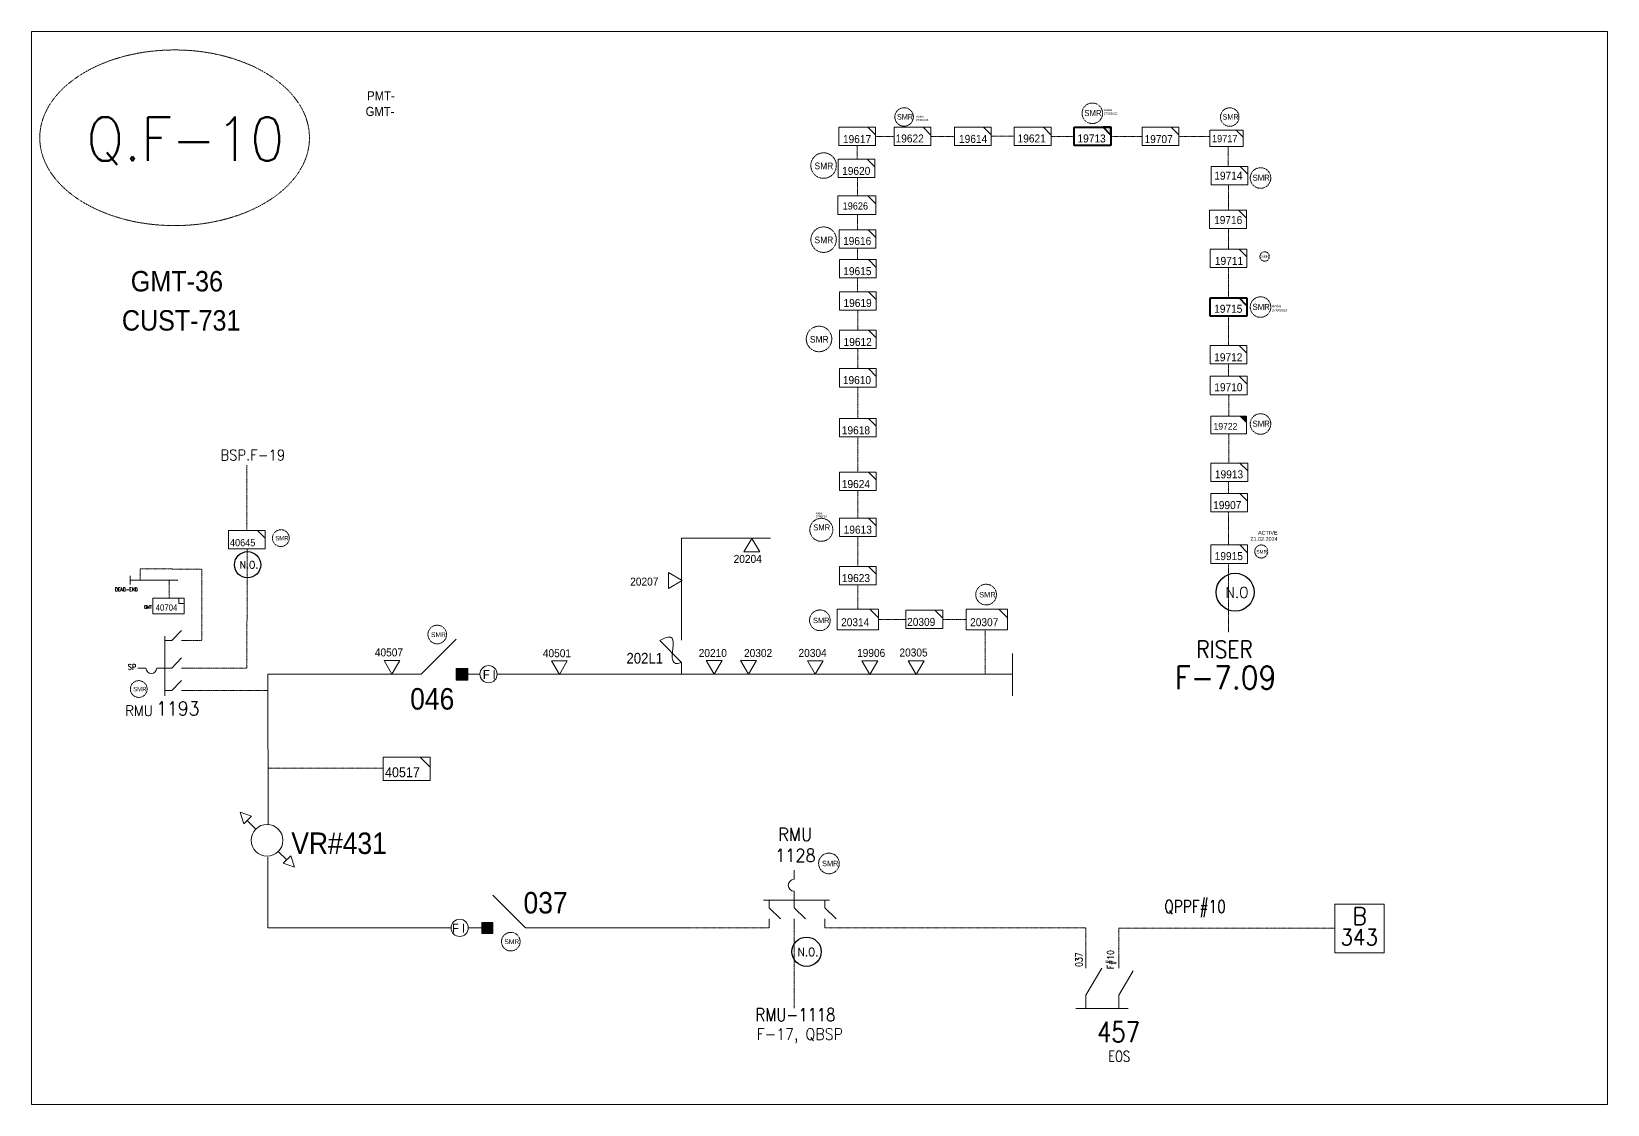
# Model space of a CAD drawing. Header units: metres. Extents: x 65984 to 144644, y -19036 to 23726.
# Drawn here: x 93882 to 95402, y 3372 to 4407 of the extents above; entities that cross this region are included whole.
import ezdxf
from ezdxf.enums import TextEntityAlignment as Align

# ---------------------------------------------------------------- set-up
doc = ezdxf.new("R2010")
doc.units = ezdxf.units.M
doc.header["$MEASUREMENT"] = 0
doc.linetypes.add('DGN Style 3', pattern=[0.013877, 0, -0.013877])
doc.layers.get('0').update_dxf_attribs({"color": 95, "lineweight": 40})
for name, color, linetype, lineweight in [('ABS', 7, 'Continuous', 40), ('ABS NUMBER', 112, 'Continuous', 30), ('d_eos', 111, 'Continuous', 40), ('d_eos no', 121, 'Continuous', 40), ('d_fco', 5, 'Continuous', 40), ('d_fco text', 95, 'Continuous', 40), ('d_oh branch', 94, 'Continuous', 40), ('d_tf', 1, 'Continuous', 40), ('d_tf no', 6, 'Continuous', 40), ('d_ug cable', 95, 'Continuous', 40), ('d_unit sub', 7, 'Continuous', 40), ('EARTH FAULT INDICATOR', 95, 'Continuous', 40), ('fedr no', 95, 'Continuous', 40), ('GRID STATION  04', 7, 'Continuous', 40), ('Level 37', 7, 'Continuous', 0), ('O H MAIN FEEDER', 4, 'Continuous', 100), ('REGULATOR', 5, 'Continuous', 40), ('SW N O', 114, 'Continuous', 30)]:
    doc.layers.add(name, color=color, linetype=linetype, lineweight=lineweight)
doc.styles.add('NASKHF', font='naskhf.shx', dxfattribs={"height": 8})
doc.styles.get("Standard").update_dxf_attribs({"font": 'txt.shx'})
doc.styles.add('Style-Andalus', font='andlso.ttf')
doc.styles.add('Style-Arial', font='arial.ttf')
doc.styles.add('Style-msdefault', font='msdefault.shx')
doc.styles.add('Style-simplex', font='simplex.shx')
doc.styles.add('Style-STANDARD', font='STANDARD.shx')

# ---------------------------------------------------------------- blocks, each defined once
blk = doc.blocks.new('*U1052')
at = {"layer": 'd_unit sub', "color": 95, "linetype": 'Continuous', "lineweight": 13}
for p, q in [((-9.2, 4.61), (9.19, 4.61)), ((-9.2, -4.58), (-9.2, 4.61)), ((9.19, 0.73), (5.31, 4.61)), ((5.97, 4.61), (9.19, 4.61)), ((9.19, 4.61), (9.19, 1.4)), ((9.19, 4.61), (9.19, -4.58)), ((9.19, -4.58), (-9.2, -4.58))]:
    blk.add_line(p, q, dxfattribs=at)
blk = doc.blocks.new('*U1014')
at = {"layer": 'd_unit sub', "color": 2, "linetype": 'Continuous', "lineweight": 13}
for p, q in [((-9.2, 4.61), (9.19, 4.61)), ((-9.2, -4.58), (-9.2, 4.61)), ((9.19, 0.73), (5.31, 4.61)), ((5.97, 4.61), (9.19, 4.61)), ((9.19, 4.61), (9.19, 1.4)), ((9.19, 4.61), (9.19, -4.58)), ((9.19, -4.58), (-9.2, -4.58))]:
    blk.add_line(p, q, dxfattribs=at)
blk = doc.blocks.new('*U701')
at = {"layer": 'd_unit sub', "color": 2, "linetype": 'Continuous', "lineweight": 40}
for p, q in [((-9.2, 4.61), (9.19, 4.61)), ((-9.2, -4.58), (-9.2, 4.61)), ((9.19, 0.73), (5.31, 4.61)), ((5.97, 4.61), (9.19, 4.61)), ((9.19, 4.61), (9.19, 1.4)), ((9.19, 4.61), (9.19, -4.58)), ((9.19, -4.58), (-9.2, -4.58))]:
    blk.add_line(p, q, dxfattribs=at)
blk = doc.blocks.new('*U1012')
at = {"layer": 'd_fco', "color": 7, "linetype": 'Continuous', "lineweight": 13}
blk.add_line((-4.6, 4.21), (-10.13, 4.21), dxfattribs=at)
at = {"layer": 'd_fco', "color": 7, "linetype": 'Continuous', "lineweight": 13, "flags": 128}
blk.add_lwpolyline([(13.02, 4.21), (7.07, 4.21), (-4.4, -7.26)], dxfattribs=at)
at = {"layer": 'd_fco', "color": 7, "linetype": 'Continuous', "lineweight": 13}
blk.add_open_spline([(-4.4, -7.26), (-13, 7.69), (11.58, -7.67), (7.07, 4.21)], degree=3, dxfattribs=at)
blk = doc.blocks.new('ABS2_1_1')
at = {"color": 0, "linetype": 'ByBlock', "lineweight": -2, "ltscale": 500}
for q in [(-29900, 43500), (0, 0)]:
    blk.add_line((0, 13600), q, dxfattribs=at)
at = {"color": 0, "linetype": 'ByBlock', "lineweight": -2, "ltscale": 500, "flags": 128}
for points in [[(5000, 43600), (-5000, 43600), (-5000, 53600), (5000, 53600)], [(3791, 49653), (3791, 49653), (3791, 49653)]]:
    blk.add_lwpolyline(points, close=True, dxfattribs=at)
at = {"color": 0, "linetype": 'ByBlock', "lineweight": -2, "ltscale": 500}
for points in [[(5000, 43600), (-5000, 43600), (5000, 53600), (-5000, 53600)], [(3791, 49653), (3791, 49653), (3791, 49653)]]:
    blk.add_solid(points, dxfattribs=at)
blk = doc.blocks.new('*U1006')
at = {"layer": 'EARTH FAULT INDICATOR', "color": 2, "linetype": 'Continuous', "lineweight": 13}
blk.add_circle((0.02, 0.13), 4, dxfattribs=at)
at = {"layer": 'EARTH FAULT INDICATOR', "color": 2, "lineweight": 13, "style": 'Style-Andalus', "width": 0.9}
blk.add_text('F I', height=4.234, dxfattribs=at).set_placement((-2.61, 2.11), align=Align.TOP_LEFT)
blk = doc.blocks.new('ABS2')
at = {"color": 0, "linetype": 'ByBlock', "lineweight": -2}
for q in [(-59.8, 87), (0, 0)]:
    blk.add_line((0, 27.2), q, dxfattribs=at)
at = {"color": 0, "linetype": 'ByBlock', "lineweight": -2, "flags": 128}
for points in [[(10, 87.2), (-10, 87.2), (-10, 107.2), (10, 107.2)], [(7.6, 99.3), (7.6, 99.3), (7.6, 99.3), (7.6, 99.3)]]:
    blk.add_lwpolyline(points, close=True, dxfattribs=at)
at = {"color": 0, "linetype": 'ByBlock', "lineweight": -2}
for points in [[(10, 87.2), (-10, 87.2), (10, 107.2), (-10, 107.2)], [(7.6, 99.3), (7.6, 99.3), (7.6, 99.3)]]:
    blk.add_solid(points, dxfattribs=at)
blk = doc.blocks.new('*U1053')
at = {"layer": 'EARTH FAULT INDICATOR', "color": 2, "linetype": 'Continuous', "lineweight": 13, "extrusion": (0, 0, -1)}
blk.add_circle((-0.02, 0.13), 4, dxfattribs=at)
at = {"layer": 'EARTH FAULT INDICATOR', "color": 2, "lineweight": 13, "extrusion": (0, 0, -1), "style": 'Style-Andalus', "width": 0.9}
blk.add_text('F I', height=4.234, dxfattribs=at).set_placement((2.45, 2.13), align=Align.TOP_RIGHT)
blk = doc.blocks.new('*U2530')
at = {"layer": 'd_unit sub', "color": 2, "linetype": 'Continuous', "lineweight": 13}
for p, q in [((-9.2, 4.59), (9.19, 4.59)), ((-9.2, -4.6), (-9.2, 4.59)), ((9.19, 0.71), (5.31, 4.59)), ((5.97, 4.59), (9.19, 4.59)), ((9.19, 4.59), (9.19, 1.38)), ((9.19, 4.59), (9.19, -4.6)), ((9.19, -4.6), (-9.2, -4.6))]:
    blk.add_line(p, q, dxfattribs=at)
at = {"layer": 'd_unit sub', "color": 2, "linetype": 'Continuous', "lineweight": 13, "flags": 128}
blk.add_lwpolyline([(9.19, 0.71), (9.19, 4.59), (5.31, 4.59)], close=True, dxfattribs=at)
blk = doc.blocks.new('*U2531')
at = {"layer": 'd_unit sub', "color": 95, "linetype": 'Continuous', "lineweight": 13}
for p, q in [((-9.2, 4.59), (9.19, 4.59)), ((-9.2, -4.6), (-9.2, 4.59)), ((9.19, 0.71), (5.31, 4.59)), ((5.97, 4.59), (9.19, 4.59)), ((9.19, 4.59), (9.19, 1.38)), ((9.19, 4.59), (9.19, -4.6)), ((9.19, -4.6), (-9.2, -4.6))]:
    blk.add_line(p, q, dxfattribs=at)
at = {"layer": 'd_unit sub', "color": 95, "linetype": 'Continuous', "lineweight": 13, "flags": 128}
blk.add_lwpolyline([(9.19, 0.71), (9.19, 4.59), (5.31, 4.59)], close=True, dxfattribs=at)
blk = doc.blocks.new('*U2445')
at = {"layer": 'd_unit sub', "color": 2, "linetype": 'Continuous', "lineweight": 13}
for p, q in [((-9.2, 4.59), (9.19, 4.59)), ((-9.2, -4.6), (-9.2, 4.59)), ((9.19, 0.71), (5.31, 4.59)), ((5.97, 4.59), (9.19, 4.59)), ((9.19, 4.59), (9.19, 1.38)), ((9.19, 4.59), (9.19, -4.6)), ((9.19, -4.6), (-9.2, -4.6))]:
    blk.add_line(p, q, dxfattribs=at)
at = {"layer": 'd_unit sub', "color": 2, "linetype": 'Continuous', "lineweight": 13, "flags": 128}
blk.add_lwpolyline([(9.19, 0.71), (9.19, 4.59), (5.31, 4.59)], close=True, dxfattribs=at)
blk = doc.blocks.new('*U2532')
at = {"layer": 'd_unit sub', "color": 2, "linetype": 'Continuous', "lineweight": 40}
for p, q in [((-9.2, 4.59), (9.19, 4.59)), ((-9.2, -4.6), (-9.2, 4.59)), ((9.19, 0.71), (5.31, 4.59)), ((5.97, 4.59), (9.19, 4.59)), ((9.19, 4.59), (9.19, 1.38)), ((9.19, 4.59), (9.19, -4.6)), ((9.19, -4.6), (-9.2, -4.6))]:
    blk.add_line(p, q, dxfattribs=at)
at = {"layer": 'd_unit sub', "color": 2, "linetype": 'Continuous', "lineweight": 40, "flags": 128}
blk.add_lwpolyline([(9.19, 0.71), (9.19, 4.59), (5.31, 4.59)], close=True, dxfattribs=at)
blk = doc.blocks.new('TRA1_804')
at = {"layer": 'd_tf', "color": 95, "linetype": 'Continuous', "lineweight": 13, "ltscale": 0.000771684, "flags": 128}
blk.add_lwpolyline([(10.1, -17), (0.1, 0), (-9.9, -17)], close=True, dxfattribs=at)
blk = doc.blocks.new('TRA1_803')
at = {"layer": 'd_tf', "color": 95, "linetype": 'Continuous', "lineweight": 13, "ltscale": 0.000771684, "xscale": 1.000046566207833, "yscale": 1.000046566207833, "zscale": 1.000046566207833, "rotation": 180}
blk.add_blockref('TRA1_804', (0, 0), dxfattribs=at)
blk = doc.blocks.new('*U2536')
at = {"layer": 'REGULATOR', "color": 7, "linetype": 'Continuous', "lineweight": 13}
for p, q in [((-9.52, 9.06), (-5.51, 5.05)), ((5.19, -5.64), (9.2, -9.65))]:
    blk.add_line(p, q, dxfattribs=at)
at = {"layer": 'REGULATOR', "color": 7, "linetype": 'Continuous', "lineweight": 13, "flags": 128}
for points in [[(-7.57, 11.15), (-12.97, 13), (-11.21, 7.57)], [(7.54, -11.22), (12.95, -13.02), (11.15, -7.61)]]:
    blk.add_lwpolyline(points, close=True, dxfattribs=at)
at = {"layer": 'REGULATOR', "color": 7, "linetype": 'Continuous', "lineweight": 13}
blk.add_circle((-0.16, -0.3), 7.56, dxfattribs=at)
blk = doc.blocks.new('*U1426')
at = {"layer": 'SW N O', "color": 3}
blk.add_circle((0, 0), 16.8, dxfattribs=at)
at = {"layer": 'SW N O', "color": 3, "style": 'Style-STANDARD'}
blk.add_text('N.O', height=9.6, dxfattribs=at).set_placement((1.7, -0.2), align=Align.MIDDLE_CENTER)
blk = doc.blocks.new('*U3990')
at = {"layer": 'd_eos', "color": 2, "linetype": 'Continuous', "lineweight": 13, "ltscale": 0.992748}
for p, q in [((-5.3, 19.1), (-5.3, 27.9)), ((-5.3, -1.2), (-5.3, 7.5)), ((28.8, -1.2), (-35, -1.2)), ((-29.4, -1.3), (-29.4, -8.5)), ((-29.4, -8.5), (-18.5, -19.1)), ((-5.3, -1.3), (-5.3, -8.5)), ((-5.3, -8.5), (5.6, -19.1)), ((24.1, -1.3), (24.1, -8.5)), ((24.1, -8.5), (35, -19.1)), ((-29.4, -27.9), (-29.4, -19.1)), ((-5.3, -27.9), (-5.3, -19.1)), ((24.1, -27.9), (24.1, -19.1))]:
    blk.add_line(p, q, dxfattribs=at)
at = {"layer": 'd_ug cable', "color": 2, "linetype": 'Continuous', "lineweight": 0}
blk.add_arc((-5.3, 13.3), 5.76, 90, 270, dxfattribs=at)
blk = doc.blocks.new('*U892')
at = {"layer": 'SW N O', "color": 3}
blk.add_circle((0, 0), 16.8, dxfattribs=at)
at = {"layer": 'SW N O', "color": 3, "style": 'Style-STANDARD'}
blk.add_text('N.O.', height=9.6, dxfattribs=at).set_placement((1.7, -0.2), align=Align.MIDDLE_CENTER)
blk = doc.blocks.new('TF_8')
at = {"color": 0, "linetype": 'ByBlock', "lineweight": -2}
blk.add_line((6.3, 4.95), (9.9, 1.35), dxfattribs=at)
blk.add_3dface([(-10.1, 4.95), (9.9, 4.95), (9.9, -5.05), (-10.1, -5.05)], dxfattribs=at)
blk = doc.blocks.new('exist.us-1000kva')
at = {"color": 0, "linetype": 'ByBlock', "lineweight": -2, "flags": 128}
blk.add_lwpolyline([(40, 12.9), (32.8, 20), (40, 20)], close=True, dxfattribs=at)
at = {"color": 0, "linetype": 'ByBlock', "lineweight": -2, "extrusion": (0, 0, -1)}
blk.add_solid([(-40, 12.9), (-32.8, 20), (-40, 20)], dxfattribs=at)
at = {"color": 0, "linetype": 'ByBlock', "lineweight": -2, "xscale": 2, "yscale": 2}
blk.add_blockref('TF_8', (20.2, 10.1), dxfattribs=at)
blk = doc.blocks.new('TF3')
at = {"color": 0, "linetype": 'ByBlock', "lineweight": -2}
for p, q in [((11.3, 9), (18.3, 9)), ((18.3, 9), (18.3, 2))]:
    blk.add_line(p, q, dxfattribs=at)
at = {"color": 0, "linetype": 'ByBlock', "lineweight": -2, "flags": 128}
blk.add_lwpolyline([(18.3, 2), (11.3, 2), (11.3, 9)], dxfattribs=at)
at = {"color": 0, "linetype": 'ByBlock', "lineweight": -2}
blk.add_3dface([(-21.7, 9), (18.3, 9), (18.3, -11), (-21.7, -11)], dxfattribs=at)

msp = doc.modelspace()

# ---------------------------------------------------------------- linework, layer by layer
at = {"color": 74, "linetype": 'DGN Style 3', "lineweight": 13, "flags": 128}
msp.add_lwpolyline([(94898.9, 3516.8), (94898.9, 3542.7), (94646.9, 3542.7), (94646.9, 3542.7), (94646.9, 3542.7)], dxfattribs=at)
at = {"layer": 'd_eos', "color": 7, "linetype": 'Continuous', "lineweight": 13, "ltscale": 1.456907}
for p, q in [((94898.9, 3503.9), (94898.9, 3516.8)), ((94930.6, 3503.9), (94930.6, 3516.8)), ((94898.9, 3477.9), (94914.3, 3503.9)), ((94930.6, 3477.9), (94944.4, 3501.1)), ((94898.9, 3464.9), (94898.9, 3477.9)), ((94930.6, 3464.9), (94930.6, 3477.9)), ((94889.3, 3464.9), (94939.7, 3464.9))]:
    msp.add_line(p, q, dxfattribs=at)
at = {"layer": 'd_oh branch', "color": 95, "linetype": 'Continuous', "lineweight": 13}
for p, q in [((94594.7, 3918.5), (94508.8, 3918.5)), ((94508.8, 3918.5), (94508.8, 3829.4))]:
    msp.add_line(p, q, dxfattribs=at)
at = {"layer": 'd_oh branch', "color": 74, "linetype": 'Continuous', "lineweight": 13}
for p, q in [((93976.7, 3873.8), (93976.7, 3882.4)), ((93976.7, 3878.1), (94022.7, 3878.1))]:
    msp.add_line(p, q, dxfattribs=at)
at = {"layer": 'd_ug cable', "color": 95, "linetype": 'DGN Style 3', "lineweight": 13}
for p, q in [((94696.3, 4306.2), (94713.7, 4306.2)), ((94749.2, 4306.2), (94772, 4306.2)), ((94807.5, 4306.4), (94829.8, 4306.4)), ((94865.3, 4306.2), (94887.6, 4306.2)), ((95036.6, 4235.4), (95036.6, 4259.5)), ((94678.4, 4198.4), (94678.4, 4187.4)), ((94678.4, 4169.6), (94678.4, 4156.3)), ((94089.5, 3908.4), (94089.4, 3793.1)), ((94045.8, 3888.8), (94045.8, 3819.8)), ((94760.8, 3840.2), (94783.4, 3840.2)), ((94027.7, 3819.8), (94045.8, 3819.8)), ((94801.7, 3830.2), (94801.7, 3787.4)), ((94034.2, 3793.3), (94089.4, 3793.1)), ((94109.7, 3771.6), (94031.8, 3771.6)), ((94512.8, 3542.7), (94593.4, 3542.7)), ((94617.5, 3465.3), (94617.5, 3542.7))]:
    msp.add_line(p, q, dxfattribs=at)
at = {"layer": 'd_ug cable', "color": 74, "linetype": 'DGN Style 3', "lineweight": 13}
for p, q in [((93986.5, 3889), (94045.8, 3888.8)), ((93986.5, 3878.1), (93986.5, 3889)), ((94014.4, 3861.1), (94014.4, 3878.1))]:
    msp.add_line(p, q, dxfattribs=at)
at = {"layer": 'd_ug cable', "color": 95, "linetype": 'DGN Style 3', "lineweight": 13, "flags": 128}
for points in [[(94923.1, 4306.2), (94953.1, 4306.2)], [(94988.6, 4306.2), (95018.6, 4306.2)], [(94678.3, 4297.3), (94678.3, 4284.3)], [(95036.3, 4277.6), (95036.3, 4296.3)], [(94678.5, 4249.1), (94678.4, 4266.5)], [(94678.5, 4230.1), (94678.5, 4216.2)], [(95036.6, 4217.3), (95036.6, 4197.4)], [(95036.6, 4179.8), (95036.6, 4150.4)], [(94678.8, 4138.6), (94678.8, 4119.3)], [(95036.6, 4132.6), (95036.6, 4104.7)], [(94678.8, 4101.5), (94678.8, 4082.2)], [(95036.6, 4087), (95036.6, 4074.8)], [(94678.8, 4034.1), (94678.8, 4064.5)], [(95036.8, 4057), (95036.9, 4036.5)], [(94678.8, 3982.2), (94678.8, 4016.4)], [(95036.7, 4019.3), (95036.8, 3991)], [(95036.6, 3973.2), (95036.6, 3961.8)], [(94678.8, 3938), (94678.8, 3964.5)], [(95036.6, 3944.1), (95036.6, 3912.1)], [(94678.8, 3891.4), (94678.8, 3920.2)], [(95036.6, 3894.3), (95036.6, 3827.6)], [(94678.8, 3850.1), (94678.8, 3873.8)], [(94698.7, 3840.2), (94725.3, 3840.2)], [(94109.5, 3696.7), (94109.5, 3696.7), (94220.4, 3696.7)]]:
    msp.add_lwpolyline(points, dxfattribs=at)
at = {"layer": 'd_ug cable', "color": 22, "linetype": 'DGN Style 3', "lineweight": 13, "flags": 128}
msp.add_lwpolyline([(94089.3, 3926.7), (94089.3, 3989.2)], dxfattribs=at)
at = {"layer": 'd_ug cable', "color": 74, "linetype": 'DGN Style 3', "lineweight": 13, "flags": 128}
msp.add_lwpolyline([(94930.6, 3516.3), (94930.6, 3542.5), (95139.1, 3542.5)], dxfattribs=at)
at = {"layer": 'd_ug cable', "color": 2, "linetype": 'DGN Style 3', "lineweight": 13}
for centre, radius in [((94723.5, 4325), 8.92), ((94905.1, 4328.5), 9.91), ((95037.7, 4324.9), 8.92), ((94645.8, 4278.1), 12.3), ((95067.4, 4266.1), 9.91), ((94645.8, 4206.6), 12.3), ((95071.4, 4190.4), 4.56), ((95067.4, 4141.6), 9.91), ((94641.4, 4110.8), 12.3), ((95067.4, 4028.8), 9.91), ((94122.1, 3918.7), 8.09), ((94643.6, 3926.7), 11.1), ((94802.6, 3864.2), 9.98), ((94642.2, 3839.4), 9.98), ((94273, 3825.7), 8.98), ((93985, 3773.1), 8.09), ((94651, 3604.9), 9.98), ((94344, 3529.4), 8.98)]:
    msp.add_circle(centre, radius, dxfattribs=at)
at = {"layer": 'd_ug cable', "color": 2, "linetype": 'DGN Style 3', "lineweight": 0}
msp.add_circle((95068.1, 3905.8), 6.32, dxfattribs=at)
at = {"layer": 'fedr no', "color": 82, "linetype": 'DGN Style 3', "lineweight": 13, "true_color": 0x1dc70e}
msp.add_ellipse((94019.6, 4304.9), major_axis=(130.1, 0), ratio=0.651175, dxfattribs=at)
at = {"layer": 'GRID STATION  04', "color": 95, "linetype": 'Continuous', "lineweight": 13, "ltscale": 1.221209, "flags": 128}
msp.add_lwpolyline([(95186.6, 3518.6), (95139.1, 3518.6), (95139.1, 3565.7), (95186.6, 3565.7)], close=True, dxfattribs=at)
at = {"layer": 'O H MAIN FEEDER', "color": 95, "lineweight": 13, "ltscale": 0.867236}
for p, q in [((94828.2, 3807.4), (94828.2, 3766.5)), ((94109.7, 3787.4), (94243.5, 3787.4)), ((94302.6, 3787.4), (94314.3, 3787.4)), ((94330.8, 3787.4), (94828.2, 3787.4))]:
    msp.add_line(p, q, dxfattribs=at)
at = {"layer": 'O H MAIN FEEDER', "color": 2, "lineweight": 13, "ltscale": 0.867236}
msp.add_line((94312.8, 3542.7), (94309.7, 3542.7), dxfattribs=at)
at = {"layer": 'O H MAIN FEEDER', "color": 140, "lineweight": 13, "ltscale": 0.498271, "flags": 128}
msp.add_lwpolyline([(93881.5, 4407.4), (95402.2, 4407.4), (95402.2, 3372.3), (93881.5, 3372.3)], close=True, dxfattribs=at)
at = {"layer": 'O H MAIN FEEDER', "color": 95, "lineweight": 13, "ltscale": 1.012551, "flags": 128}
for points in [[(94109.7, 3787.4), (94109.8, 3642.5)], [(94109.7, 3610.8), (94109.7, 3542.7)]]:
    msp.add_lwpolyline(points, dxfattribs=at)
at = {"layer": 'O H MAIN FEEDER', "color": 95, "lineweight": 13, "ltscale": 0.884934, "flags": 128}
for points in [[(94286.3, 3542.7), (94109.7, 3542.7)], [(94512.8, 3542.7), (94512.8, 3542.7), (94372.6, 3542.7)]]:
    msp.add_lwpolyline(points, dxfattribs=at)
at = {"layer": 'O H MAIN FEEDER', "color": 2, "lineweight": 13, "ltscale": 0.884934, "flags": 128}
msp.add_lwpolyline([(94316.6, 3542.7), (94302.9, 3542.7)], dxfattribs=at)

# ---------------------------------------------------------------- block references
at = {"layer": 'ABS', "color": 2, "linetype": 'Continuous', "lineweight": 13, "ltscale": 1.685594, "xscale": 0.001129349429535866, "yscale": 0.001129349429535866, "zscale": 0.0007478912364664625, "rotation": 269.9999999999997}
msp.add_blockref('ABS2_1_1', (94242.1, 3787.4), dxfattribs=at)
at = {"layer": 'ABS', "color": 2, "linetype": 'Continuous', "lineweight": 13, "xscale": 0.5286667921433663, "yscale": -0.5286667921433663, "zscale": 0.2643333960716832, "rotation": 270}
msp.add_blockref('ABS2', (94372.6, 3542.7), dxfattribs=at)
at = {"layer": 'd_eos', "color": 2, "linetype": 'Continuous', "lineweight": 13, "ltscale": 0.893473, "xscale": 0.9, "yscale": 0.9, "zscale": 0.9, "rotation": 90}
msp.add_blockref('*U3990', (94009.1, 3798.1), dxfattribs=at)
at = {"layer": 'd_eos', "color": 2, "linetype": 'Continuous', "lineweight": 13, "ltscale": 0.992748}
msp.add_blockref('*U3990', (94622.8, 3570.5), dxfattribs=at)
at = {"layer": 'd_fco', "color": 7, "linetype": 'Continuous', "lineweight": 13, "xscale": 1.841831333553926, "yscale": 1.841831333553926, "zscale": 1.841831333553926, "rotation": 270.0000000006001}
msp.add_blockref('*U1012', (94501.1, 3811.7), dxfattribs=at)
at = {"layer": 'd_tf', "color": 95, "linetype": 'Continuous', "lineweight": 13, "ltscale": 0.000771684, "xscale": 0.7672319999999999, "yscale": 0.7672319999999999, "zscale": 0.7672319999999999}
for p, rotation in [((94576.5, 3918.4), 180), ((94509.3, 3877.9), 89.99999999999994), ((94229.4, 3787.6), 359.9999999999999), ((94390.9, 3787.2), 359.9999999999999), ((94540.4, 3787.5), 359.9999999999999), ((94573.5, 3787.5), 359.9999999999999), ((94637.9, 3787.4), 359.9999999999999), ((94690.4, 3787.1), 359.9999999999999), ((94735.2, 3787.1), 359.9999999999999)]:
    msp.add_blockref('TRA1_803', p, dxfattribs=dict(at, rotation=rotation))
at = {"layer": 'd_unit sub', "color": 95, "linetype": 'Continuous', "lineweight": 13}
for name, p, xscale, yscale, zscale in [('*U1052', (94678.3, 4306.2), 1.9305216, 1.9305216, 1.9305216), ('*U1052', (94789.8, 4306.3), 1.9305216, 1.9305216, 1.9305216), ('*U2531', (94847.6, 4306.2), 1.9305216, 1.9305216, 1.9305216), ('*U1052', (94970.9, 4306.2), 1.9305216, 1.9305216, 1.9305216), ('*U2531', (94677.9, 4239.9), 1.990826111538949, 1.990826111538949, 1.990826111538949), ('*U2531', (95036, 4226.1), 1.9305216, 1.9305216, 1.9305216), ('*U1052', (94678.8, 4178.5), 1.9305216, 1.9305216, 1.9305216), ('*U2531', (94678.8, 4147.5), 1.9305216, 1.9305216, 1.9305216), ('*U1052', (94678.8, 4073.3), 1.9305216, 1.9305216, 1.9305216), ('*U2531', (94678.8, 4025.3), 1.921770499595834, 1.921770499595834, 1.921770499595834), ('*U2531', (95037.3, 3982.1), 1.9305216, 1.9305216, 1.9305216), ('*U2531', (94678.8, 3973.4), 1.921770499595834, 1.921770499595834, 1.921770499595834), ('*U1052', (95037.1, 3952.9), 1.9305216, 1.9305216, 1.9305216), ('*U2531', (94678.8, 3882.6), 1.921770499595834, 1.921770499595834, 1.921770499595834), ('*U1052', (94743, 3840.2), 1.9305216, 1.9305216, 1.9305216), ('*U2531', (94243.5, 3696.1), 2.454887212163428, 2.454887212163428, 2.454887212163428)]:
    msp.add_blockref(name, p, dxfattribs=dict(at, xscale=xscale, yscale=yscale, zscale=zscale))
at = {"layer": 'd_unit sub', "color": 2, "linetype": 'Continuous', "lineweight": 13}
for name, p, xscale, yscale, zscale in [('*U2445', (94731.5, 4306.2), 1.9305216, 1.9305216, 1.9305216), ('*U1014', (95034.6, 4304.3), 1.73746944, 1.73746944, 1.73746944), ('*U2445', (94677.5, 4275.4), 1.9305216, 1.9305216, 1.9305216), ('*U2445', (95037.4, 4268.3), 1.9305216, 1.9305216, 1.9305216), ('*U2530', (94678.5, 4207.3), 1.9305216, 1.9305216, 1.9305216), ('*U1014', (94678.8, 4110.4), 1.9305216, 1.9305216, 1.9305216), ('*U2445', (94089.3, 3917.3), 1.933460434216656, 1.933460434216656, 1.933460434216656), ('*U1014', (94678.8, 3929), 1.9305216, 1.9305216, 1.9305216), ('*U2445', (95037.1, 3903.2), 1.9305216, 1.9305216, 1.9305216), ('*U2445', (94678.8, 3840.2), 2.161651257834877, 2.161651257834877, 2.161651257834877), ('*U2445', (94803.3, 3840.2), 2.161651257834877, 2.161651257834877, 2.161651257834877)]:
    msp.add_blockref(name, p, dxfattribs=dict(at, xscale=xscale, yscale=yscale, zscale=zscale))
at = {"layer": 'd_unit sub', "color": 2, "linetype": 'Continuous', "lineweight": 40, "xscale": 1.9305216, "yscale": 1.9305216, "zscale": 1.9305216}
msp.add_blockref('*U2532', (94905.3, 4306.2), dxfattribs=at)
at = {"layer": 'd_unit sub', "color": 2, "linetype": 'Continuous', "lineweight": 13}
for name, p, xscale, yscale, zscale, rotation in [('*U2445', (95036.6, 4188.6), 1.921770499595836, 1.921770499595836, 1.921770499595836, 3.526730093072867e-11), ('exist.us-1000kva', (95019.5, 4019.3), 0.8585467010184502, 0.8585467010184502, 0.5112185192279068, 359.9999999999999)]:
    msp.add_blockref(name, p, dxfattribs=dict(at, xscale=xscale, yscale=yscale, zscale=zscale, rotation=rotation))
at = {"layer": 'd_unit sub', "color": 2, "linetype": 'Continuous', "lineweight": 40, "xscale": 1.930521600000001, "yscale": 1.930521600000001, "zscale": 1.930521600000001, "rotation": 3.526730087348868e-11}
msp.add_blockref('*U701', (95036.6, 4141.5), dxfattribs=at)
at = {"layer": 'd_unit sub', "color": 95, "linetype": 'Continuous', "lineweight": 13}
for name, p, xscale, yscale, zscale, rotation in [('*U2531', (95036.6, 4095.8), 1.921770499595836, 1.921770499595836, 1.921770499595836, 3.526730093072867e-11), ('*U1052', (95036.7, 4065.9), 1.930521600000001, 1.930521600000001, 1.930521600000001, 3.526730087348868e-11)]:
    msp.add_blockref(name, p, dxfattribs=dict(at, xscale=xscale, yscale=yscale, zscale=zscale, rotation=rotation))
at = {"layer": 'd_unit sub', "color": 74, "linetype": 'Continuous', "lineweight": 13, "xscale": 0.7535240385291165, "yscale": 0.7535240385291165, "zscale": 0.1934238209854397, "rotation": 359.9999999999999}
msp.add_blockref('TF3', (94015, 3854), dxfattribs=at)
at = {"layer": 'EARTH FAULT INDICATOR', "color": 2, "linetype": 'Continuous', "lineweight": 13, "xscale": 2.0736, "yscale": 2.0736, "zscale": 2.0736}
msp.add_blockref('*U1006', (94322.5, 3787.1), dxfattribs=at)
at = {"layer": 'EARTH FAULT INDICATOR', "color": 2, "linetype": 'Continuous', "lineweight": 13, "extrusion": (0, 0, -1), "xscale": 2.0736, "yscale": 2.0736, "zscale": 2.0736}
msp.add_blockref('*U1053', (-94294.7, 3542.4), dxfattribs=at)
at = {"layer": 'REGULATOR', "color": 7, "linetype": 'Continuous', "lineweight": 13, "xscale": 2.032127999999999, "yscale": 2.032127999999999, "zscale": 2.032127999999999}
msp.add_blockref('*U2536', (94109.1, 3627.8), dxfattribs=at)
at = {"layer": 'SW N O', "color": 3}
for name, p, xscale, yscale, zscale in [('*U892', (94090, 3893), 0.7520065928548901, 0.7520065928548901, 0.7520065928548901), ('*U1426', (95042.9, 3866.5), 1.090419578671331, 1.090419578671331, 1.090419578671331), ('*U892', (94629.4, 3519.7), 0.8421203322440473, 0.8421203322440473, 0.8421203322440473)]:
    msp.add_blockref(name, p, dxfattribs=dict(at, xscale=xscale, yscale=yscale, zscale=zscale))

# ---------------------------------------------------------------- texts
at = {"color": 7, "linetype": 'Continuous', "lineweight": 13, "style": 'Style-STANDARD', "width": 0.857143}
msp.add_text('QPPF#10', height=12.39, dxfattribs=at).set_placement((95004.2, 3563.3), align=Align.MIDDLE_CENTER)
at = {"color": 4, "insert": (95083.9, 3916.1), "char_height": 3.579, "attachment_point": 9}
msp.add_mtext('\\FENGINEERING;\\H1x;\\W1.09375;ACTIVE\\P21.02.2024', dxfattribs=at)
at = {"layer": 'ABS NUMBER', "color": 2, "lineweight": 13, "style": 'Style-Arial', "width": 0.88}
msp.add_text('046', height=20.74, dxfattribs=at).set_placement((94246.9, 3774), align=Align.TOP_LEFT)
at = {"layer": 'ABS NUMBER', "color": 7, "lineweight": 13, "style": 'Style-Arial', "width": 0.88}
msp.add_text('VR#431', height=20.74, dxfattribs=at).set_placement((94132.2, 3634.7), align=Align.TOP_LEFT)
at = {"layer": 'ABS NUMBER', "color": 2, "lineweight": 13, "style": 'Style-Arial', "width": 0.88}
msp.add_text('037', height=20.74, dxfattribs=at).set_placement((94398.8, 3577.3), align=Align.TOP_RIGHT)
at = {"layer": 'd_eos no', "color": 7, "linetype": 'Continuous', "lineweight": 13, "style": 'Style-Arial', "width": 0.88}
for s, height, p in [('PMT-', 8.84, (94205.4, 4349.8)), ('GMT-', 8.84, (94203.9, 4334.7)), ('GMT-36', 19.75, (93977.3, 4176.4)), ('CUST-731', 19.7, (93968.7, 4138.6))]:
    msp.add_text(s, height=height, dxfattribs=at).set_placement(p, align=Align.TOP_LEFT)
at = {"layer": 'd_fco text', "color": 7, "linetype": 'Continuous', "lineweight": 13, "style": 'Style-msdefault', "width": 0.916667}
msp.add_text('202L1', height=10.36, dxfattribs=at).set_placement((94455.6, 3808), align=Align.TOP_LEFT)
at = {"layer": 'd_tf no', "color": 1, "linetype": 'Continuous', "lineweight": 13, "style": 'Style-msdefault'}
for height, width, p in [(5.32, 0.947368, (94716.6, 4327.8)), (5.91, 0.947368, (94897.4, 4331.7)), (5.32, 0.947368, (95030.8, 4327.7)), (6.41, 0.947368, (94637.1, 4281)), (5.91, 0.947368, (95059.7, 4269.3)), (6.41, 0.947368, (94637.1, 4209.6)), (5.91, 0.947368, (95059.7, 4144.7)), (6.41, 0.947368, (94632.6, 4113.7)), (5.91, 0.947368, (95059.7, 4032)), (5.77, 0.947368, (94635.9, 3931.9)), (4.21, 0.947368, (94116.7, 3920.7)), (3.33, 0.945946, (95063.4, 3907.1)), (5.2, 0.947368, (94795.9, 3866.7)), (5.2, 0.947368, (94635.6, 3841.9)), (4.68, 0.947368, (94267, 3827.9)), (4.21, 0.947368, (93979.6, 3775.1)), (5.2, 0.947368, (94644.3, 3607.4)), (4.68, 0.947368, (94337.8, 3531.7))]:
    msp.add_text('SMR', height=height, dxfattribs=dict(at, width=width)).set_placement(p, align=Align.TOP_LEFT)
at = {"layer": 'd_tf no', "color": 95, "linetype": 'Continuous', "lineweight": 13, "style": 'Style-msdefault', "width": 0.947368}
for s, height, p in [('19617', 7.72, (94664.5, 4307.5)), ('19614', 7.72, (94776.5, 4307.7)), ('19621', 7.72, (94833, 4308.1)), ('19707', 7.72, (94955.5, 4307.5)), ('19626', 6.95, (94664.2, 4242.6)), ('19716', 7.72, (95022.6, 4229.4)), ('19615', 7.72, (94664.8, 4180.1)), ('19619', 7.72, (94665, 4149.4)), ('19712', 7.72, (95022.7, 4097)), ('19610', 7.72, (94664.4, 4075)), ('19710', 7.72, (95022.8, 4068.1)), ('19618', 7.72, (94663.4, 4026.6)), ('19913', 7.72, (95023.4, 3984.1)), ('19624', 7.72, (94663.4, 3974.7)), ('19907', 7.72, (95021.7, 3954.4)), ('20204', 7.72, (94559, 3902.5)), ('20207', 7.72, (94459.2, 3880.6)), ('19623', 7.72, (94663.4, 3884)), ('20309', 7.72, (94726.4, 3841.7)), ('40507', 7.72, (94212.8, 3812.3)), ('40501', 7.72, (94374.9, 3811.5)), ('20210', 7.72, (94525.3, 3811.7)), ('20302', 7.72, (94569, 3811.7)), ('20304', 7.72, (94621.6, 3811.8)), ('19906', 7.72, (94678.1, 3811.8)), ('20305', 7.72, (94719, 3812.2)), ('40517', 9.54, (94222.6, 3697.6))]:
    msp.add_text(s, height=height, dxfattribs=at).set_placement(p, align=Align.TOP_LEFT)
at = {"layer": 'd_tf no', "color": 2, "linetype": 'Continuous', "lineweight": 13, "style": 'Style-msdefault', "width": 0.947368}
for s, height, p in [('19622', 7.72, (94715.3, 4308.1)), ('19717', 6.95, (95020.6, 4307.6)), ('19620', 7.72, (94663.7, 4276.8)), ('19714', 7.72, (95022.8, 4272.2)), ('19616', 7.72, (94664.6, 4209.2)), ('19711', 7.72, (95023.4, 4190)), ('19612', 7.72, (94665.1, 4111.8)), ('19722', 6.51, (95022.1, 4029.8)), ('19613', 7.72, (94665.2, 3930.7)), ('40645', 6.95, (94073, 3917.8)), ('20314', 7.72, (94662.7, 3841.4)), ('20307', 7.72, (94787.2, 3841.4))]:
    msp.add_text(s, height=height, dxfattribs=at).set_placement(p, align=Align.TOP_LEFT)
at = {"layer": 'd_tf no', "color": 1, "linetype": 'Continuous', "lineweight": 40, "style": 'Style-msdefault', "width": 0.945946}
msp.add_text('SMR', height=2.43, dxfattribs=at).set_placement((95068.2, 4191.6), align=Align.TOP_LEFT)
at = {"layer": 'd_tf no', "color": 121, "linetype": 'Continuous', "lineweight": 13, "style": 'Style-msdefault', "width": 0.947368}
msp.add_text('19915', height=7.72, dxfattribs=at).set_placement((95023.2, 3905.2), align=Align.TOP_LEFT)
at = {"layer": 'd_tf no', "color": 74, "linetype": 'Continuous', "lineweight": 13, "style": 'Style-msdefault', "width": 0.947368}
msp.add_text('40704', height=5.95, dxfattribs=at).set_placement((94001.3, 3854.7), align=Align.TOP_LEFT)
at = {"layer": 'd_tf no', "color": 121, "linetype": 'Continuous', "lineweight": 40, "attachment_point": 1, "style": 'NASKHF'}
for insert, char_height in [((94735.1, 4326.2), 1.921), ((94916.2, 4332.9), 2.135), ((95078.4, 4143.8), 2.372), ((94638.2, 3943.5), 1.729)]:
    msp.add_mtext('\\Fmsdefault;\\H1x;\\W0.945946;Active\\P27/8/2023', dxfattribs=dict(at, insert=insert, char_height=char_height))
at = {"layer": 'd_unit sub', "color": 2, "linetype": 'Continuous', "lineweight": 40, "style": 'Style-msdefault', "width": 0.947368}
for s, p in [('19713', (94890.8, 4308.1)), ('19715', (95022.7, 4143.8))]:
    msp.add_text(s, height=7.72, dxfattribs=at).set_placement(p, align=Align.TOP_LEFT)
at = {"layer": 'fedr no', "color": 6, "linetype": 'Continuous', "lineweight": 13, "insert": (94030, 4301.8), "char_height": 42.15, "attachment_point": 5, "style": 'Style-STANDARD'}
msp.add_mtext('Q.F-10', dxfattribs=at)
at = {"layer": 'fedr no', "color": 55, "linetype": 'Continuous', "lineweight": 13, "insert": (94095, 3998.8), "char_height": 10.26, "attachment_point": 5, "style": 'Style-STANDARD'}
msp.add_mtext('BSP.F-19', dxfattribs=at)
at = {"layer": 'GRID STATION  04', "color": 95, "linetype": 'Continuous', "lineweight": 13, "style": 'Style-STANDARD'}
for s, height, p in [('B', 16.8, (95163, 3554.1)), ('343', 15.44, (95162.7, 3533.7))]:
    msp.add_text(s, height=height, dxfattribs=at).set_placement(p, align=Align.MIDDLE_CENTER)
at = {"layer": 'Level 37', "color": 55, "linetype": 'Continuous', "lineweight": 13, "style": 'Style-simplex'}
for s, height, width, p in [('RISER', 16.71, 0.854701, (95032.7, 3811.4)), ('F-7.09', 22.05, 0.909091, (95033.7, 3784.1))]:
    msp.add_text(s, height=height, dxfattribs=dict(at, width=width)).set_placement(p, align=Align.MIDDLE_CENTER)
at = {"layer": 'Level 37', "color": 2, "linetype": 'Continuous', "lineweight": 13, "ltscale": 0.618024, "style": 'Style-simplex', "width": 0.909091}
msp.add_text('RMU', height=10.16, dxfattribs=at).set_placement((93985.3, 3752.2), align=Align.MIDDLE_CENTER)
at = {"layer": 'Level 37', "color": 2, "linetype": 'Continuous', "lineweight": 13, "ltscale": 0.748917, "style": 'Style-simplex', "width": 0.909091}
msp.add_text('1193', height=13.39, dxfattribs=at).set_placement((94022.7, 3754.4), align=Align.MIDDLE_CENTER)
at = {"layer": 'Level 37', "color": 2, "linetype": 'Continuous', "lineweight": 13, "ltscale": 0.762992, "style": 'Style-simplex', "width": 0.909091}
for s, p in [('RMU', (94618.4, 3632.8)), ('1128', (94618.6, 3612.6))]:
    msp.add_text(s, height=12.55, dxfattribs=at).set_placement(p, align=Align.MIDDLE_CENTER)
at = {"layer": 'Level 37', "color": 7, "linetype": 'Continuous', "lineweight": 13, "ltscale": 0.762992, "style": 'Style-STANDARD', "width": 0.909091}
msp.add_text('RMU-1118', height=12.55, dxfattribs=at).set_placement((94618.6, 3458.9), align=Align.MIDDLE_CENTER)
at = {"layer": 'Level 37', "color": 7, "linetype": 'Continuous', "lineweight": 13, "style": 'Style-STANDARD'}
for s, height, width, p in [('457', 19.47, 0.909091, (94930.4, 3442.3)), ('EOS', 10.35, 0.854701, (94931, 3418.9))]:
    msp.add_text(s, height=height, dxfattribs=dict(at, width=width)).set_placement(p, align=Align.MIDDLE_CENTER)
at = {"layer": 'Level 37', "color": 55, "linetype": 'Continuous', "lineweight": 13, "ltscale": 0.666667, "style": 'Style-simplex', "width": 0.909091}
msp.add_text('F-17, QBSP', height=11.02, dxfattribs=at).set_placement((94622.8, 3440.2), align=Align.MIDDLE_CENTER)
at = {"layer": 'Level 37', "color": 6, "linetype": 'Continuous', "lineweight": 13, "ltscale": 1.08, "insert": (93973, 3869.2), "char_height": 3.391, "width": 32.138, "attachment_point": 5, "line_spacing_factor": 0.6, "style": 'Style-STANDARD'}
msp.add_mtext('\\H1x;\\W0.854701;DEAD-END', dxfattribs=at)
at = {"layer": 'Level 37', "color": 6, "linetype": 'Continuous', "lineweight": 13, "ltscale": 0.972, "insert": (93993.9, 3852.3), "char_height": 3.052, "width": 28.924, "attachment_point": 5, "line_spacing_factor": 0.6, "style": 'Style-STANDARD'}
msp.add_mtext('\\H1x;\\W0.854701;GMT', dxfattribs=at)
at = {"layer": 'Level 37', "color": 2, "linetype": 'Continuous', "lineweight": 13, "ltscale": 0.81, "insert": (93978.5, 3794.4), "char_height": 5.332, "attachment_point": 5, "line_spacing_factor": 1.2, "style": 'Style-STANDARD'}
msp.add_mtext('\\H1x;\\W0.909091;SP', dxfattribs=at)
at = {"layer": 'Level 37', "color": 7, "linetype": 'Continuous', "lineweight": 13, "char_height": 6.583, "attachment_point": 5, "rotation": 90, "line_spacing_factor": 1.2, "style": 'Style-STANDARD'}
for s, insert in [('\\H1x;\\W0.909091;037\\P', (94892.2, 3512)), ('\\H1x;\\W0.909091;F#10\\P', (94923.7, 3512))]:
    msp.add_mtext(s, dxfattribs=dict(at, insert=insert))

doc.saveas('drawing.dxf')
